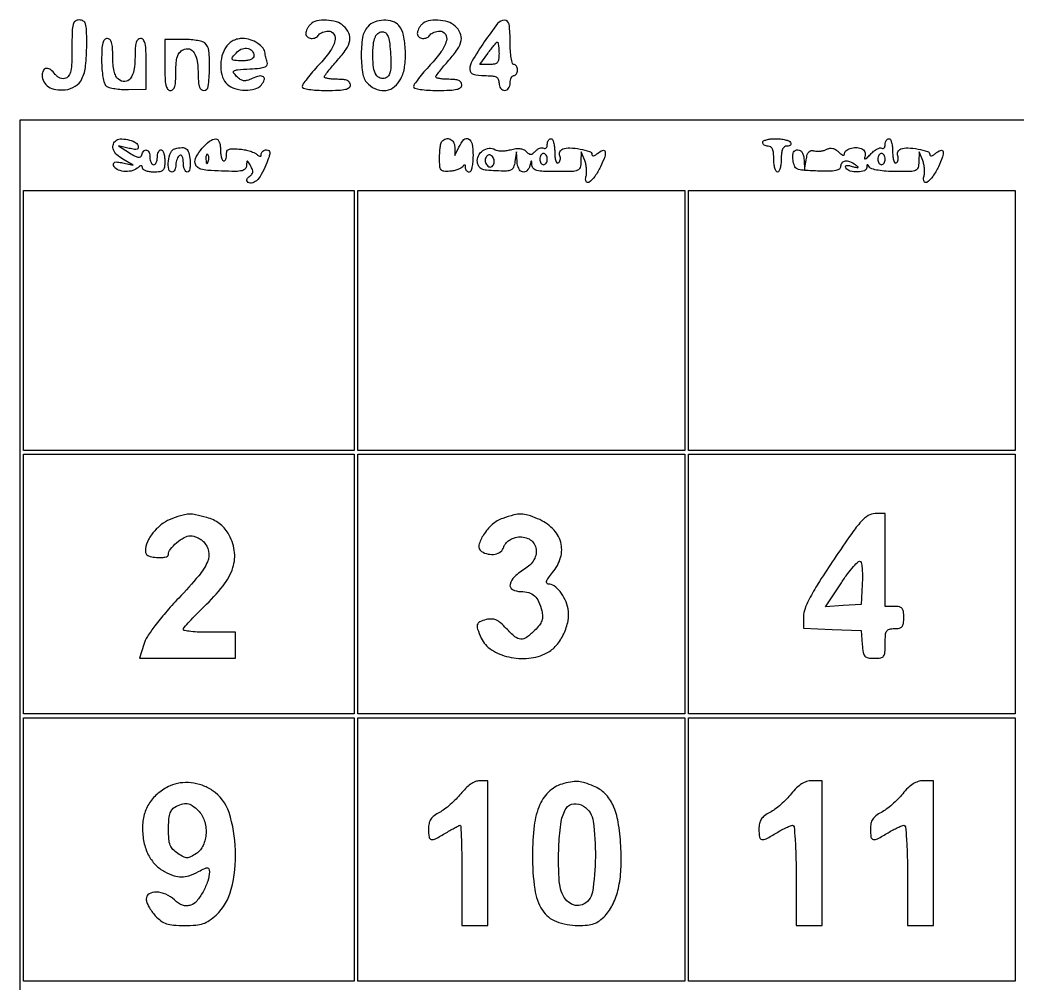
# Model space of a CAD drawing. Extents: x 16 to 642, y 26 to 500.
# Drawn here: x 16 to 284.5, y 239.5 to 499 of the extents above; entities that cross this region are included whole.
import ezdxf

# ---------------------------------------------------------------- set-up
doc = ezdxf.new("R2010")
doc.units = 0

msp = doc.modelspace()

# ---------------------------------------------------------------- linework, layer by layer
for points in [[(30, 491.468615, -0.008437), (29.933357, 487.51947, -0.041292), (29.674459, 485.303103, -0.08323), (29.177946, 484.003352, -0.169962), (28.355392, 483.306135, -0.094622), (27.608222, 483.171929, -0.083977), (26.829983, 483.312355, -0.078861), (26.100229, 483.714322, -0.069751), (25.49515, 484.33752, 0.0691), (24.295696, 485.576095, 0.18324), (23.137717, 485.935571, 0.262515), (22.314906, 485.402467, 0.121201), (22, 484.122445, 0.12213), (22.446735, 482.320792, 0.129646), (23.677649, 480.983407, 0.105451), (25.638631, 480.247859, 0.061347), (28.161872, 480.181769, 0.117182), (30.893749, 481.116446, 0.140479), (32.697248, 483.136943, 0.086826), (33.689249, 486.634575, 0.025246), (33.985258, 492.25, 0.006946), (33.938739, 496.22344, 0.065204), (33.674087, 497.908093, 0.185908), (33.068366, 498.698845, 0.138248), (32, 499, 0.150703), (30.925155, 498.668506, 0.180142), (30.316389, 497.808577, 0.059089), (30.052711, 495.957891, 0.005871)], [(94.2, 497.8, 0.047088), (93.740724, 497.24499, 0.037433), (93.3525, 496.570625, 0.038655), (93.086276, 495.884742, 0.073375), (93, 495.3, 0.223903), (93.402558, 494.446112, 0.152212), (94.413811, 494.033254, 0.126875), (95.627894, 494.237783, 0.150604), (96.5, 495, -0.111412), (96.876024, 495.383556, -0.050262), (97.50665, 495.70625, -0.046318), (98.270704, 495.925923, -0.046881), (99.059017, 496, -0.254586), (100.561703, 495.181846, -0.215147), (100.835102, 493.370438, -0.087946), (99.429987, 490.457702, -0.031789), (96.5, 486.896546, 0.010051), (94.77615, 484.977711, 0.014108), (93.321875, 483.192539, 0.010328), (92.197462, 481.665616, 0.154738), (92, 481.042841, 0.337515), (92.328553, 480.611564, 0.027426), (93.808243, 480.290109, 0.026472), (95.875396, 480.069854, 0.013305), (98.5, 480, 0.00942), (101.824386, 480.06264, 0.047315), (103.666667, 480.307692, 0.108427), (104.642085, 480.770252, 0.232029), (105, 481.5, 0.164293), (104.773926, 482.169448, 0.129352), (104.166667, 482.642857, 0.075863), (103.104033, 482.918107, 0.025511), (101.5, 483, -0.0169), (100.15832, 483.045361, -0.027549), (99.028125, 483.18471, -0.026457), (98.184528, 483.382821, -0.333398), (98, 483.628799, -0.159838), (98.128789, 484.021379, -0.006686), (99.028125, 485.2109, -0.010975), (100.158965, 486.601666, -0.007521), (101.5, 488.13168, 0.033347), (103.854068, 491.115012, 0.105875), (104.816029, 493.452516, 0.154275), (104.560958, 495.455051, 0.100942), (103.171259, 497.345012, 0.10835), (101.210959, 498.466639, 0.063378), (98.536182, 498.945799, 0.065004), (95.930616, 498.739131, 0.145111)], [(109.654988, 497.171259, 0.145918), (108.269164, 494.271144, 0.041819), (107.905054, 489.250194, 0.041343), (108.372439, 484.284027, 0.166194), (109.828741, 481.654988, 0.09665), (112.186781, 480.232315, 0.130988), (114.653385, 480.010542, 0.132261), (116.885938, 481.04478, 0.099509), (118.585637, 483.165603, 0.08713), (119.594417, 486.387555, 0.042178), (119.79065, 490.716412, 0.041922), (119.277038, 494.877901, 0.122135), (118.027536, 497.466821, 0.142658), (116.34293, 498.606183, 0.086855), (113.945159, 498.939164, 0.083823), (111.493189, 498.435636, 0.116887)], [(124.2, 497.8, 0.047088), (123.740724, 497.24499, 0.037433), (123.3525, 496.570625, 0.038655), (123.086276, 495.884742, 0.073375), (123, 495.3, 0.223903), (123.402558, 494.446112, 0.152212), (124.413811, 494.033254, 0.126875), (125.627894, 494.237783, 0.150604), (126.5, 495, -0.111412), (126.876024, 495.383556, -0.050262), (127.50665, 495.70625, -0.046318), (128.270704, 495.925923, -0.046881), (129.059017, 496, -0.254586), (130.561703, 495.181846, -0.215147), (130.835102, 493.370438, -0.087946), (129.429987, 490.457702, -0.031789), (126.5, 486.896546, 0.010051), (124.77615, 484.977711, 0.014108), (123.321875, 483.192539, 0.010328), (122.197462, 481.665616, 0.154738), (122, 481.042841, 0.337515), (122.328553, 480.611564, 0.027426), (123.808243, 480.290109, 0.026472), (125.875396, 480.069854, 0.013305), (128.5, 480, 0.00942), (131.824386, 480.06264, 0.047315), (133.666667, 480.307692, 0.108427), (134.642085, 480.770252, 0.232029), (135, 481.5, 0.164293), (134.773926, 482.169448, 0.129352), (134.166667, 482.642857, 0.075863), (133.104033, 482.918107, 0.025511), (131.5, 483, -0.0169), (130.15832, 483.045361, -0.027549), (129.028125, 483.18471, -0.026457), (128.184528, 483.382821, -0.333398), (128, 483.628799, -0.159838), (128.128789, 484.021379, -0.006686), (129.028125, 485.2109, -0.010975), (130.158965, 486.601666, -0.007521), (131.5, 488.13168, 0.033347), (133.854068, 491.115012, 0.105875), (134.816029, 493.452516, 0.154275), (134.560958, 495.455051, 0.100942), (133.171259, 497.345012, 0.10835), (131.210959, 498.466639, 0.063378), (128.536182, 498.945799, 0.065004), (125.930616, 498.739131, 0.145111)], [(141.037261, 493.054869, 0.012795), (137.782451, 487.98766, 0.136147), (137.123821, 485.651039, 0.337476), (138.066392, 484.402965, 0.06836), (141, 484, -0.017388), (143.150836, 483.925179, -0.098846), (144.25, 483.625, -0.184152), (144.804216, 483.021586, -0.094959), (145, 482, 0.072314), (145.111864, 481.230589, 0.08892), (145.4375, 480.583333, 0.10214), (145.924246, 480.153209, 0.130775), (146.5, 480, 0.130775), (147.075754, 480.153209, 0.10214), (147.5625, 480.583333, 0.08892), (147.888136, 481.230589, 0.072314), (148, 482, -0.048028), (148.073693, 482.765418, -0.068025), (148.29375, 483.4125, -0.088204), (148.618118, 483.848523, -0.191087), (149, 484, 0.148195), (149.381354, 484.115568, 0.098894), (149.70625, 484.440625, 0.082425), (149.925306, 484.926543, 0.064853), (150, 485.5, 0.064853), (149.925306, 486.073457, 0.082425), (149.70625, 486.559375, 0.098894), (149.381354, 486.884432, 0.148195), (149, 487, -0.339565), (148.604992, 487.303225, -0.024068), (148.291667, 488.75, -0.025878), (148.071434, 490.683687, -0.015416), (148, 493, 0.028402), (147.726225, 497.815828, 0.379071), (146.510487, 498.90941, 0.23372), (144.629053, 497.997517, 0.015934)], [(115.800265, 489.728185, -0.011643), (115.886933, 486.726647, -0.053564), (115.710938, 484.997724, -0.104651), (115.250686, 483.95877, -0.145727), (114.44934, 483.342186, -0.178918), (113.027937, 483.324678, -0.175884), (111.924593, 484.235269, -0.097582), (111.235168, 486.196327, -0.034849), (111.015313, 489.168213, -0.025076), (111.162522, 492.368467, -0.078083), (111.698995, 494.452435, -0.14722), (112.615448, 495.540163, -0.193928), (113.875827, 495.789374, -0.176463), (114.66648, 495.318415, -0.094483), (115.214268, 494.305707, -0.050706), (115.576603, 492.572698, -0.013159)], [(38, 488.122445, 0.017525), (38.085603, 485.680888, 0.027199), (38.347253, 483.589763, 0.029496), (38.738352, 481.976474, 0.146464), (39.25, 481.208448, 0.110376), (40.027371, 480.811216, 0.023311), (41.528125, 480.497724, 0.02335), (43.339857, 480.292815, 0.020295), (45.25, 480.244388), (50, 480.316769), (50, 487.158385, 0.00874), (49.938438, 490.680043, 0.045249), (49.695188, 492.609731, 0.104973), (49.233998, 493.62872, 0.238527), (48.5, 494, 0.197486), (47.795285, 493.710362, 0.123761), (47.326883, 492.937074, 0.060027), (47.069973, 491.512648, 0.014634), (47, 489.122445, -0.041854), (46.696058, 485.497818, -0.11716), (45.708576, 483.165944, -0.23251), (44.232427, 482.397329, -0.180907), (42.5, 483, -0.113165), (41.860332, 483.83674, -0.0468), (41.39069, 485.191053, -0.037886), (41.095735, 486.967546, -0.022202), (41, 489.122445, 0.014634), (40.930027, 491.512648, 0.060027), (40.673117, 492.937074, 0.123761), (40.204715, 493.710362, 0.197486), (39.5, 494, 0.219488), (38.778724, 493.667351, 0.114667), (38.313802, 492.770407, 0.051565), (38.064946, 491.087812, 0.01095)], [(55, 486.841615, 0.00874), (55.061562, 483.319957, 0.045249), (55.304812, 481.390269, 0.104973), (55.766002, 480.37128, 0.238527), (56.5, 480, 0.199491), (57.20636, 480.293506, 0.123057), (57.674469, 481.077469, 0.059195), (57.930552, 482.524528, 0.014227), (58, 484.964816, -0.017354), (58.088688, 487.519258, -0.061428), (58.401361, 489.126728, -0.096679), (58.998257, 490.199936, -0.095051), (59.958013, 490.977529, -0.19079), (61.618537, 491.16824, -0.197233), (62.93029, 490.166552, -0.099354), (63.752984, 487.773354, -0.033275), (64, 484.065741, 0.019722), (64.075987, 482.140084, 0.068749), (64.342234, 480.927624, 0.12871), (64.813403, 480.252702, 0.178183), (65.5, 480, 0.376396), (66.70706, 481.058647, 0.027827), (67.06448, 485.803798, 0.029667), (66.870213, 490.685341, 0.197364), (65.75, 492.791552, 0.110376), (64.972629, 493.188784, 0.023311), (63.471875, 493.502276, 0.02335), (61.660143, 493.707185, 0.020295), (59.75, 493.755612), (55, 493.683231)], [(71.556704, 491.777494, 0.088531), (70.400791, 489.286149, 0.07129), (70.060098, 486.348815, 0.07524), (70.552341, 483.597901, 0.12768), (71.828741, 481.654988, 0.110831), (73.900621, 480.482964, 0.070067), (76.655953, 480.05487, 0.072724), (79.2977, 480.402827, 0.151626), (81.020056, 481.524166, 0.080777), (81.800355, 482.851292, 0.350159), (81.546008, 483.663974, 0.212659), (80.432126, 483.860657, 0.045838), (78.538568, 483.199527, -0.035305), (77.187507, 482.695689, -0.106814), (76.213667, 482.623941, -0.11592), (75.3438, 482.96142, -0.045539), (74.347293, 483.787086, -0.050624), (73.524553, 484.79066, -0.434508), (73.644884, 485.294917, -0.110142), (74.572073, 485.579044, -0.005033), (77.898744, 485.805235, 0.010748), (80.649275, 486.023863, 0.068043), (82.011185, 486.352372, 0.19639), (82.564504, 486.878709, 0.199835), (82.585793, 487.637022, -0.016285), (82.361548, 488.283595, -0.014823), (82.172077, 488.963893, -0.015025), (82.039056, 489.582106, -0.045504), (82, 490.010359, 0.177118), (81.506717, 491.359202, 0.0711), (80.017901, 492.685249, 0.065002), (78.018397, 493.6656, 0.081689), (75.985275, 494, 0.055389), (74.665892, 493.853392, 0.061026), (73.456021, 493.421015, 0.062234), (72.405923, 492.718767, 0.061587)], [(79, 489.393011, -0.175193), (78.789558, 488.810846, -0.111041), (78.211598, 488.366084, -0.074083), (77.269986, 488.088356, -0.034744), (76, 488, -0.012665), (73.761114, 488.056721, -0.246748), (73.184452, 488.398084, -0.326435), (73.230714, 488.985585, -0.018942), (74.528939, 490.386082, -0.114074), (75.901853, 491.243453, -0.138279), (77.412028, 491.328494, -0.166601), (78.55402, 490.630324, -0.17472)], [(145, 490, -0.03013), (144.901953, 488.374393, -0.147941), (144.535992, 487.542045, -0.172745), (143.805215, 487.122953, -0.044676), (142.431906, 487), (139.863812, 487), (142, 490, -0.008918), (142.849894, 491.149606, -0.013385), (143.635555, 492.11875, -0.008223), (144.317849, 492.889757, -0.210509), (144.568094, 493, -0.352422), (144.738284, 492.863031, -0.018124), (144.873128, 492.11875, -0.022227), (144.968885, 491.150131, -0.013524)], [(16, 249), (16, 26), (60.75, 25.993653, 0.000024), (90.165552, 25.990868, 0.000002), (171.156885, 25.9873, 0.000002), (267.752069, 25.98384, 0.000002), (373.762799, 25.980939), (642.025599, 25.974572), (642.262799, 248.987295), (642.5, 472.000018), (329.25, 472.000009), (16, 472)], [(47.803258, 465.108869, -0.122258), (47.849431, 464.489555, -0.286757), (47.553379, 464.157017, -0.112284), (46.817786, 464.111928, -0.017495), (45.380377, 464.399417), (42.5, 465.081096), (45.5, 463.197105, 0.015293), (47.038951, 462.29506, 0.084788), (47.942698, 461.985087, 0.213126), (48.490138, 462.129972, 0.165467), (48.823324, 462.656557, -0.110766), (49.344022, 463.716002, -0.30559), (50.099977, 463.950011, -0.236815), (50.768705, 463.316937, -0.087149), (51, 462, 0.048028), (51.073693, 461.234582, 0.068025), (51.29375, 460.5875, 0.088204), (51.618118, 460.151477, 0.191087), (52, 460, 0.191087), (52.381882, 460.151477, 0.088204), (52.70625, 460.5875, 0.068025), (52.926307, 461.234582, 0.048028), (53, 462, -0.048028), (53.073693, 462.765418, -0.068025), (53.29375, 463.4125, -0.088204), (53.618118, 463.848523, -0.191087), (54, 464, -0.254951), (54.384262, 463.790443, -0.06271), (54.70625, 463.11875, -0.048861), (54.927234, 462.149251, -0.031626), (55, 461, -0.030723), (54.896154, 459.311537, -0.167168), (54.5, 458.5, -0.167168), (53.688463, 458.103846, -0.030723), (52, 458, -0.0356), (50.851003, 458.081912, -0.053973), (49.88125, 458.329718, -0.070564), (49.216151, 458.692129, -0.237042), (49, 459.122445, 0.106862), (48.907425, 459.55065, 0.3088), (48.66107, 459.700321, 0.136646), (48.235445, 459.557057, 0.024112), (47.555042, 459.045681, -0.123809), (45.978363, 458.291123, -0.079595), (43.942301, 458.207306, -0.086295), (42.137687, 458.745583, -0.200237), (41.230456, 459.793616, -0.155664), (41.225308, 460.34033, -0.252868), (41.548688, 460.657695, -0.10179), (42.306002, 460.716717, -0.020263), (43.652128, 460.491708), (46.5, 459.896183), (43.75, 461.480029, -0.052859), (42.097388, 462.680331, -0.11118), (41.186241, 463.968665, -0.155701), (41.078447, 465.230972, -0.141346), (41.712576, 466.379243, -0.189851), (42.955875, 466.91986, -0.060212), (45.007494, 466.744326, -0.06043), (46.94173, 466.089699, -0.204277)], [(61.813358, 461.172988, -0.030826), (61.858593, 459.94457, -0.051868), (61.726539, 458.922311, -0.071471), (61.452767, 458.226409, -0.269582), (61.063358, 458, -0.22042), (60.656399, 458.188565, -0.077447), (60.312362, 458.751711, -0.058888), (60.077841, 459.57915, -0.039658), (60, 460.559017, 0.035659), (59.931329, 461.520664, 0.083483), (59.712684, 462.205217, 0.1651), (59.384801, 462.521766, 0.253782), (59, 462.5, 0.111412), (58.616444, 462.123976, 0.050262), (58.29375, 461.49335, 0.046318), (58.074077, 460.729296, 0.046881), (58, 459.940983, -0.049547), (57.926216, 459.198222, -0.069539), (57.70625, 458.570164, -0.089706), (57.381787, 458.147465, -0.186414), (57, 458, -0.357055), (56.069923, 458.761225, -0.079522), (55.980867, 460.969744, -0.069359), (56.59382, 463.302942, -0.234965), (57.75, 464.304452, -0.047571), (59.64512, 464.604861, -0.181642), (60.769638, 464.260421, -0.166734), (61.446832, 463.235265, -0.038746)], [(70, 464, 0.028045), (70.064524, 462.850534, 0.044005), (70.261111, 461.88125, 0.054726), (70.546372, 461.20162, 0.272471), (70.888889, 461, 0.19719), (71.217201, 461.134718, 0.097087), (71.475868, 461.514063, 0.072417), (71.626653, 462.080173, 0.04877), (71.638889, 462.75, -0.106647), (71.752797, 463.599509, -0.20395), (72.212776, 464.095084, -0.105932), (73.155373, 464.295179, -0.019769), (74.931836, 464.221534, -0.025465), (76.342377, 464.03442, -0.024623), (77.742781, 463.703511, -0.025412), (78.943676, 463.289372, -0.077611), (79.681836, 462.849089, 0.024494), (80.317332, 462.372224, 0.155322), (80.700068, 462.259431, 0.313252), (80.922901, 462.42147, 0.083927), (81, 462.877555, -0.125654), (81.109303, 463.305625, -0.100778), (81.416994, 463.670282, -0.090106), (81.877253, 463.915376, -0.077553), (82.419555, 464, -0.173251), (83.041966, 463.777659, -0.237207), (83.279976, 463.242962, -0.072903), (83.068256, 462.157064, -0.009047), (82.226425, 459.894504, -0.035215), (80.996762, 457.314048, -0.081675), (79.655519, 455.648943, -0.14887), (78.367231, 455.051618, -0.235194), (77.235832, 455.430834, -0.176082), (77.084702, 455.754533, -0.125993), (77.149911, 456.152406, -0.092686), (77.433634, 456.568947, -0.058672), (77.895294, 456.935288, 0.078645), (78.473704, 457.432994, 0.153764), (78.707117, 457.98793, 0.118221), (78.607728, 458.681471, 0.037177), (78.146742, 459.630915, 0.005845), (77.471245, 460.762901, 0.228394), (77.231706, 460.917117, 0.43163), (77.071766, 460.784567, 0.011566), (77.030409, 459.76883, -0.182121), (76.681208, 458.889074, -0.154861), (75.812013, 458.385196, -0.05575), (74.038261, 458.195217, -0.007402), (70.261703, 458.26883, -0.00893), (66.569047, 458.461591, -0.054629), (64.693503, 458.801264, -0.124331), (63.680664, 459.402494, -0.150744), (63.164559, 460.373685, -0.176129), (63.440289, 462.088215, -0.049228), (65.013554, 464.35602, -0.049409), (67.021643, 466.292206, -0.156283), (68.75, 466.939558, -0.213214), (69.248867, 466.74502, -0.094472), (69.65087, 466.145207, -0.065041), (69.914432, 465.200861, -0.035583)], [(133.06768, 464.75), (133.135361, 462.5), (134.220495, 464.75, -0.070606), (135.571168, 466.765735, -0.358366), (136.812426, 466.954918, -0.220615), (137.743882, 465.59211, -0.041344), (138, 462.5, -0.020945), (137.927717, 460.775243, -0.033738), (137.70625, 459.321875, -0.036969), (137.388512, 458.267028, -0.31052), (137, 458, -0.123684), (136.617406, 458.096112, -0.099425), (136.289252, 458.367188, -0.089546), (136.065963, 458.772489, -0.07833), (135.984687, 459.25, 0.040371), (135.938694, 459.743404, 0.28948), (135.78505, 459.912621, 0.275532), (135.558798, 459.850568, 0.03788), (135.234687, 459.4576, -0.116992), (134.76553, 459.042845, -0.037377), (133.908002, 458.663713, -0.034962), (132.856572, 458.370833, -0.03263), (131.75, 458.218802, -0.038499), (130.152496, 458.227849, -0.212953), (129.417027, 458.631798, -0.147233), (129.073512, 459.554111, -0.016043), (129, 461.844535, -0.016118), (129.048766, 463.356907, -0.020746), (129.195833, 464.739749, -0.019058), (129.406541, 465.862261, -0.141364), (129.666667, 466.333333, -0.128819), (130.760827, 466.973202, -0.17904), (131.88205, 466.881752, -0.166909), (132.729058, 466.066207, -0.111326)], [(160, 463.440983, 0.024354), (160.06587, 462.089461, 0.05363), (160.275659, 461.078212, 0.102202), (160.587083, 460.528458, 0.366522), (160.956326, 460.473008, 0.116874), (161.282733, 460.799982, 0.081792), (161.480804, 461.283743, 0.075077), (161.523419, 461.846937, 0.073145), (161.398855, 462.402983, -0.096586), (161.302462, 462.951906, -0.097639), (161.420056, 463.494558, -0.098851), (161.732882, 463.946822, -0.101709), (162.192529, 464.238782, -0.102922), (164.076776, 464.539078, -0.034916), (166.84699, 464.213804, -0.029779), (169.409411, 463.5698, -0.327241), (170, 462.764056, 0.231685), (170.133904, 462.490589, 0.209624), (170.441096, 462.413178, 0.095601), (170.929535, 462.595374, 0.036283), (171.524166, 463.020056, -0.075812), (172.913708, 463.855614, -0.466419), (173.559095, 463.517323, -0.145403), (173.455441, 462.112041, -0.020825), (172.308705, 459.430116, -0.039572), (170.806286, 456.835051, -0.09064), (169.21543, 455.241933, -0.478483), (168.469783, 455.462213, -0.176371), (168.41645, 456.736757, 0.062466), (168.587892, 457.665394, 0.033406), (168.577381, 458.83397, 0.032668), (168.405593, 460.043418, 0.043555), (168.084775, 461.10507), (167.126773, 463.5), (167.063386, 460.8125, -0.064851), (166.818704, 459.226844, -0.228752), (166.147844, 458.480803, -0.091167), (164.702156, 458.177484, -0.006245), (160.5, 458.125, -0.008855), (157.001214, 458.186971, -0.053631), (155.208195, 458.444365, -0.130506), (154.278927, 458.963286, -0.185415), (153.883999, 459.8125, 0.003359), (153.804677, 460.863202, 0.422001), (153.712336, 460.939425, 0.308151), (153.603687, 460.846713, 0.002732), (153.310674, 459.75, -0.129068), (152.52184, 458.347424, -0.277583), (151.367324, 458.040025, -0.215231), (150.307904, 458.942013, -0.09707), (149.850168, 460.75), (149.700336, 463.5), (149.29074, 460.822481, -0.051715), (148.892919, 459.297224, -0.191428), (148.237211, 458.574409, -0.11132), (147.028548, 458.286262, -0.012534), (144.190572, 458.322481, -0.015059), (141.610889, 458.498024, -0.085915), (140.291671, 458.862374, -0.158014), (139.570771, 459.539794, -0.090655), (139.189316, 460.682339, -0.150853), (139.459849, 462.379916, -0.125161), (140.652492, 463.777302, -0.129212), (142.334974, 464.407244, -0.165186), (143.937805, 464.038439, 0.10168), (144.646837, 463.77889, 0.037055), (145.718686, 463.699244, 0.034877), (146.938237, 463.784302, 0.035), (148.132662, 464.038047, -0.034084), (149.488368, 464.328648, -0.06336), (150.610858, 464.347133, -0.078536), (151.530456, 464.09576, -0.090701), (152.277189, 463.579953, 0.045206), (152.992822, 462.983218, 0.161547), (153.55725, 462.818241, 0.155881), (154.120942, 463.020963, 0.041257), (154.838398, 463.672088, -0.054681), (155.398377, 464.153585, -0.064822), (156.019595, 464.470291, -0.07614), (156.605006, 464.582889, -0.14899), (157.059947, 464.462951, 0.151548), (157.416457, 464.370867, 0.191583), (157.72386, 464.510591, 0.130827), (157.931605, 464.886013, 0.061388), (158, 465.440983, -0.062283), (158.074545, 466.037096, -0.080552), (158.29375, 466.542039, -0.097988), (158.618621, 466.879982, -0.153634), (159, 467, -0.280045), (159.385863, 466.76549, -0.051215), (159.70625, 465.954539, -0.04194), (159.92748, 464.804739, -0.02657)], [(223.5, 466, -0.139169), (223.607943, 465.620352, -0.191142), (223.478525, 465.29375, -0.138808), (223.110654, 465.073267, -0.066118), (222.559017, 465, 0.152224), (221.851766, 464.77957, 0.137733), (221.361358, 464.188749, 0.079938), (221.081849, 463.135988, 0.025), (221, 461.5, -0.027026), (220.927458, 460.158889, -0.042582), (220.70625, 459.028125, -0.052312), (220.385692, 458.232098, -0.277684), (220, 458, -0.277684), (219.614308, 458.232098, -0.052312), (219.29375, 459.028125, -0.042582), (219.072542, 460.158889, -0.027026), (219, 461.5, 0.025511), (218.918107, 463.104033, 0.075863), (218.642857, 464.166667, 0.129352), (218.169448, 464.773926, 0.164293), (217.5, 465, -0.064853), (216.926543, 465.074694, -0.082425), (216.440625, 465.29375, -0.098894), (216.115568, 465.618646, -0.148195), (216, 466, -0.275259), (216.229636, 466.385522, -0.053437), (217.010789, 466.70625, -0.043243), (218.122516, 466.927436, -0.027497), (219.440983, 467, -0.026918), (220.803639, 466.926586, -0.033489), (222.052725, 466.70625, -0.035556), (223.04134, 466.386693, -0.159713)], [(251, 463.440983, 0.024354), (251.06587, 462.089461, 0.05363), (251.275659, 461.078212, 0.102202), (251.587083, 460.528458, 0.366522), (251.956326, 460.473008, 0.116874), (252.282733, 460.799982, 0.081792), (252.480804, 461.283743, 0.075077), (252.523419, 461.846937, 0.073145), (252.398855, 462.402983, -0.096586), (252.302462, 462.951906, -0.097639), (252.420056, 463.494558, -0.098851), (252.732882, 463.946822, -0.101709), (253.192529, 464.238782, -0.102922), (255.076776, 464.539078, -0.034916), (257.84699, 464.213804, -0.029779), (260.409411, 463.5698, -0.327241), (261, 462.764056, 0.231685), (261.133904, 462.490589, 0.209624), (261.441096, 462.413178, 0.095601), (261.929535, 462.595374, 0.036283), (262.524166, 463.020056, -0.075812), (263.913708, 463.855614, -0.466419), (264.559095, 463.517323, -0.145403), (264.455441, 462.112041, -0.020825), (263.308705, 459.430116, -0.039572), (261.806286, 456.835051, -0.09064), (260.21543, 455.241933, -0.478483), (259.469783, 455.462213, -0.176371), (259.41645, 456.736757, 0.062466), (259.587892, 457.665394, 0.033406), (259.577381, 458.83397, 0.032668), (259.405593, 460.043418, 0.043555), (259.084775, 461.10507), (258.126773, 463.5), (258.063386, 460.802159, -0.061692), (257.828031, 459.209566, -0.229019), (257.177034, 458.467654, -0.094903), (255.780506, 458.168442, -0.006652), (251.758331, 458.13417, -0.015848), (249.217566, 458.226889, -0.025424), (247.064294, 458.484359, -0.025718), (245.416283, 458.855081, -0.184948), (244.773644, 459.332012, 0.01883), (244.400335, 459.872749, 0.265122), (244.192121, 459.963392, 0.350057), (244.052264, 459.824709, 0.025984), (244.015313, 459.25, -0.313129), (243.387783, 458.369442, -0.079951), (241.56986, 458.028949, -0.071647), (239.567183, 458.265269, -0.191468), (238.433788, 459.107134, -0.138573), (238.311362, 459.535816, -0.343106), (238.498908, 459.778342, -0.112308), (239.073504, 459.794335, -0.02003), (240.124771, 459.541627, 0.005777), (241.359857, 459.207229, 0.166543), (241.68296, 459.232223, 0.566986), (241.704386, 459.393648, 0.015091), (241, 459.919181, 0.056067), (239.493186, 460.740004, 0.121276), (238.195921, 460.929977, 0.197182), (237.343277, 460.480282, 0.175801), (237, 459.534133, -0.234003), (236.65319, 458.83367, -0.113973), (235.720894, 458.412444, -0.048532), (233.952793, 458.234315, -0.009486), (230.75, 458.284133, -0.00772), (226.814206, 458.480951, -0.089951), (225.325982, 458.852763, -0.1974), (224.57758, 459.645299, -0.063188), (224.183578, 461.25, -0.032073), (224.118815, 462.532981, -0.103603), (224.304247, 463.361603, -0.165427), (224.742503, 463.827803, -0.122711), (225.433578, 464, -0.138418), (226.105594, 463.810327, -0.116187), (226.632814, 463.287189, -0.084356), (226.986766, 462.425206, -0.041746), (227.149832, 461.25), (227.299664, 458.5), (227.725597, 461.346818, -0.031779), (228.019547, 462.712201, -0.118604), (228.446657, 463.472748, -0.177874), (229.064257, 463.787193, -0.093937), (229.933732, 463.727581, 0.056612), (230.730587, 463.613111, 0.037844), (231.651947, 463.655597, 0.037972), (232.551144, 463.835665, 0.059233), (233.280308, 464.136992, -0.08366), (234.063844, 464.417047, -0.099378), (234.847999, 464.399978, -0.088429), (235.633826, 464.071185, -0.053232), (236.422341, 463.434802, 0.028966), (237.029143, 462.894509, 0.074851), (237.536563, 462.603884, 0.190476), (237.854104, 462.605702, 0.306224), (238, 462.821583, -0.22197), (238.411354, 463.702528, -0.094168), (239.576638, 464.353271, -0.079537), (241.108951, 464.604929, -0.092878), (242.557471, 464.339573, -0.08948), (243.148369, 463.981429, -0.112302), (243.52148, 463.462921, -0.109655), (243.638835, 462.823978, -0.082215), (243.495703, 462.120958, 0.101095), (243.417725, 461.648003, 0.527546), (243.602664, 461.531588, 0.090002), (244.113295, 461.872441, 0.0129), (244.997846, 462.772174, -0.032862), (245.878978, 463.599651, -0.045959), (246.77231, 464.206172, -0.054848), (247.552689, 464.531533, -0.212881), (248.059613, 464.463157, 0.151474), (248.416252, 464.370985, 0.191585), (248.723761, 464.510652, 0.130873), (248.931578, 464.886032, 0.061414), (249, 465.440983, -0.062283), (249.074545, 466.037096, -0.080552), (249.29375, 466.542039, -0.097988), (249.618621, 466.879982, -0.153634), (250, 467, -0.280045), (250.385863, 466.76549, -0.051215), (250.70625, 465.954539, -0.04194), (250.92748, 464.804739, -0.02657)], [(66.078947, 461.416667, 0.018894), (66.137993, 460.670344, 0.168741), (66.279315, 460.37858, 0.470617), (66.461564, 460.395823, 0.054073), (66.683114, 460.8125, 0.051402), (66.839148, 461.359369, 0.05415), (66.876576, 461.916927, 0.060344), (66.797407, 462.402231, 0.126455), (66.604167, 462.729167, 0.296942), (66.385309, 462.77538, 0.208169), (66.200665, 462.592839, 0.077125), (66.089945, 462.112848, 0.028489)], [(141.5, 462, 0.093176), (141.298118, 461.476023, 0.077007), (141.281199, 460.876926, 0.076381), (141.446886, 460.29624, 0.088981), (141.774265, 459.825735, 0.06978), (142.257119, 459.461657, 0.15302), (142.705698, 459.369302, 0.156529), (143.119849, 459.549884, 0.074012), (143.5, 460, 0.093176), (143.701882, 460.523977, 0.077007), (143.718801, 461.123074, 0.076381), (143.553114, 461.70376, 0.088981), (143.225735, 462.174265, 0.06978), (142.742881, 462.538343, 0.15302), (142.294302, 462.630698, 0.156529), (141.880151, 462.450116, 0.074012)], [(156, 461.5, 0.064853), (156.074694, 460.926543, 0.082425), (156.29375, 460.440625, 0.098894), (156.618646, 460.115568, 0.148195), (157, 460, 0.148195), (157.381354, 460.115568, 0.098894), (157.70625, 460.440625, 0.082425), (157.925306, 460.926543, 0.064853), (158, 461.5, 0.064853), (157.925306, 462.073457, 0.082425), (157.70625, 462.559375, 0.098894), (157.381354, 462.884432, 0.148195), (157, 463, 0.148195), (156.618646, 462.884432, 0.098894), (156.29375, 462.559375, 0.082425), (156.074694, 462.073457, 0.064853)], [(247, 461.5, 0.064853), (247.074694, 460.926543, 0.082425), (247.29375, 460.440625, 0.098894), (247.618646, 460.115568, 0.148195), (248, 460, 0.148195), (248.381354, 460.115568, 0.098894), (248.70625, 460.440625, 0.082425), (248.925306, 460.926543, 0.064853), (249, 461.5, 0.064853), (248.925306, 462.073457, 0.082425), (248.70625, 462.559375, 0.098894), (248.381354, 462.884432, 0.148195), (248, 463, 0.148195), (247.618646, 462.884432, 0.098894), (247.29375, 462.559375, 0.082425), (247.074694, 462.073457, 0.064853)], [(57.093664, 364.693558, 0.068529), (54.551269, 363.389707, 0.058366), (52.297954, 361.384055, 0.059997), (50.627832, 358.97932, 0.083921), (49.806944, 356.5, 0.082179), (49.818812, 355.486079, 0.184277), (50.208621, 354.836016, 0.117789), (51.084168, 354.432698, 0.025269), (52.75, 354.186642, 0.029775), (54.01383, 354.14038, 0.051008), (55.059583, 354.271648, 0.070483), (55.76996, 354.545163, 0.272062), (56, 354.936642, -0.169683), (56.505993, 356.384708, -0.047942), (58.190919, 358.128823, -0.048335), (60.22809, 359.553404, -0.129125), (61.928571, 360, -0.066533), (62.781552, 359.885993, -0.039086), (63.752232, 359.538393, -0.038394), (64.685366, 359.030127, -0.052522), (65.428571, 358.428571, -0.146906), (66.811844, 355.857981, -0.155136), (66.50937, 353.011653, -0.072413), (64.147928, 349.230518, -0.013929), (58.742197, 343.198475, 0.010483), (55.166013, 339.262866, 0.017457), (52.343872, 335.785165, 0.020025), (50.311109, 332.856538, 0.067333), (49.335797, 330.742468), (48.187201, 327), (61.093601, 327), (74, 327), (74, 330.5), (74, 334), (67, 334, -0.010792), (64.316175, 334.057936, -0.017832), (62.05625, 334.23645, -0.012073), (60.271246, 334.48551, -0.367301), (60, 334.804937, -0.181515), (60.187153, 335.303481, -0.005843), (61.644098, 336.931745, -0.010574), (63.452179, 338.823605, -0.007068), (65.596929, 340.914797, 0.036685), (70.698011, 346.514442, 0.087758), (73.335932, 351.454846, 0.116674), (73.721241, 356.082528, 0.099911), (72.04828, 360.688633, 0.046203), (70.956143, 362.155816, 0.050636), (69.643274, 363.348283, 0.049685), (68.094656, 364.270063, 0.041711), (66.302018, 364.933056, 0.01218), (63.298692, 365.68877, 0.062118), (61.587968, 365.857085, 0.064265), (59.914303, 365.596674, 0.01358)], [(146, 364.693558, 0.099564), (143.201438, 363.064627, 0.068302), (140.802876, 360.267319, 0.083999), (139.604215, 357.469796, 0.320885), (140.274935, 355.808919, 0.091844), (142.05928, 355.090423, 0.097354), (143.944703, 355.079993, 0.114079), (145.470647, 355.753655, 0.169625), (146.277841, 356.954462, -0.09891), (146.66549, 357.750935, -0.056368), (147.407996, 358.527855, -0.053148), (148.367995, 359.169559, -0.059352), (149.407458, 359.566129, -0.160929), (152.736101, 359.321977, -0.215074), (154.785623, 357.142866, -0.195426), (154.611477, 353.975117, -0.141731), (152.25, 351.296151, 0.040729), (149.170846, 348.964438, 0.157952), (147.980351, 346.922954, 0.339086), (148.626215, 345.54825, 0.120007), (150.877555, 345, -0.066788), (153.012046, 344.713607, -0.120268), (154.547808, 343.86233, -0.103761), (155.661541, 342.297278, -0.041474), (156.515384, 339.794729, -0.054594), (156.715784, 338.339238, -0.093008), (156.523511, 337.130412, -0.079511), (155.874808, 335.948329, -0.031211), (154.641232, 334.550323, -0.036597), (152.433606, 332.644203, -0.177379), (150.872112, 332.181686, -0.161428), (149.293254, 332.818229, -0.029035), (146.96682, 335.035519, 0.024752), (145.415369, 336.539738, 0.076048), (144.185932, 337.325418, 0.100436), (142.982193, 337.590355, 0.065681), (141.56561, 337.427111, 0.04389), (139.815648, 336.820602, 0.223494), (139.161761, 336.059362, 0.156192), (139.208949, 334.879127, 0.019424), (140.194685, 332.472058, 0.145459), (142.953221, 329.304056, 0.085863), (147.621714, 327.362188, 0.079779), (153.030294, 327.017437, 0.095712), (157.914815, 328.455949, 0.098479), (160.412825, 330.449585, 0.063602), (162.428545, 333.567809, 0.063558), (163.597115, 337.095461, 0.097894), (163.589972, 340.300141, 0.057798), (162.786208, 342.784823, 0.061085), (161.445702, 344.969531, 0.069783), (159.840054, 346.492841, 0.156189), (158.256119, 347, -0.260297), (157.835585, 347.234839, -0.231858), (157.786875, 347.737795, -0.070059), (158.287161, 348.655728, -0.015153), (159.411106, 350.076725, 0.10423), (161.58296, 354.130984, 0.13923), (161.613721, 358.285336, 0.134068), (159.438749, 361.948353, 0.093433), (155.401426, 364.605633, 0.02265), (152.770814, 365.567333, 0.074096), (150.946219, 365.856682, 0.067746), (149.030146, 365.6141, 0.016859)], [(235.241366, 353.742833, 0.006254), (231.279115, 347.707614, 0.019502), (228.824356, 343.512623, 0.027994), (227.400643, 340.444529, 0.095586), (226.991366, 338.292064), (227, 335.084129), (234.75, 334.792064), (242.5, 334.5), (242.810365, 330.75, 0.020394), (243.080779, 328.569015, 0.138361), (243.538127, 327.595312, 0.177457), (244.37919, 327.129869, 0.038567), (246.060365, 327, 0.035802), (247.788561, 327.123905, 0.201117), (248.566273, 327.590178, 0.143658), (248.92349, 328.573636, 0.015762), (249, 331, -0.016149), (249.074999, 333.321544, -0.124134), (249.40625, 334.35, -0.201266), (250.111634, 334.848244, -0.05449), (251.5, 335, 0.047675), (252.824437, 335.126572, 0.173074), (253.541667, 335.55, 0.144586), (253.902765, 336.386401, 0.030103), (254, 338, 0.030103), (253.902765, 339.613599, 0.144586), (253.541667, 340.45, 0.173074), (252.824437, 340.873428, 0.047675), (251.5, 341), (249, 341), (249, 353.5), (249, 366), (246.25, 365.992833, 0.141917), (244.424994, 365.45903, 0.068158), (242.546946, 363.868762, 0.03029), (239.990879, 360.652461, 0.004375)], [(242.807212, 346.892788), (242.5, 341.5), (237.70599, 341.193411), (232.91198, 340.886823), (237.20599, 347.378675, -0.01342), (238.910606, 349.811289, -0.023008), (240.475753, 351.730756, -0.019986), (241.786176, 353.082063, -0.404342), (242.307212, 353.078052, -0.162772), (242.607521, 352.489619, -0.017132), (242.787061, 350.934235, -0.019776), (242.865973, 349.016063, -0.01462)], [(56.415186, 292.617571, 0.065123), (53.262089, 290.678821, 0.077355), (50.920674, 288.088902, 0.077953), (49.489591, 284.927313, 0.067467), (49, 281.315481, 0.050483), (49.393226, 277.430797, 0.06672), (50.56143, 274.075106, 0.073651), (52.451188, 271.401476, 0.082996), (54.967267, 269.516927, 0.03531), (57.495721, 268.42801, 0.084458), (59.503299, 268.088452, 0.08426), (61.513114, 268.431562, 0.035024), (64.04966, 269.52568, -0.008931), (65.806549, 270.39479, -0.113588), (66.521367, 270.551128, -0.325557), (66.88018, 270.283776, -0.075384), (67, 269.493562, -0.082345), (66.58046, 266.963387, -0.044612), (65.296982, 264.072282, -0.044381), (63.620648, 261.599081, -0.145793), (62.006214, 260.501972, -0.072232), (60.889628, 260.318204, -0.082016), (59.817224, 260.47454, -0.071367), (58.738821, 260.996689, -0.040216), (57.600473, 261.90561, 0.085067), (55.302759, 263.425698, 0.096073), (52.725818, 264.010559, 0.141982), (50.781129, 263.513049, 0.265556), (50, 262.146023, 0.092682), (50.167161, 261.251977, 0.032331), (50.720349, 260.059382, 0.030797), (51.513778, 258.795326, 0.031337), (52.452251, 257.646023, 0.043655), (53.979913, 256.261926, 0.081546), (55.451611, 255.48421, 0.063162), (57.33924, 255.106954, 0.017777), (60.346496, 255, 0.019408), (63.358433, 255.116958, 0.060889), (65.339819, 255.51706, 0.072151), (66.978771, 256.339166, 0.035609), (68.794145, 257.807703, 0.144626), (72.917412, 264.810001, 0.06887), (74.048521, 275.301788, 0.070033), (72.305061, 285.460527, 0.171902), (67.781521, 291.407498, 0.058025), (65.034319, 292.782718, 0.060608), (62.084686, 293.464432, 0.062524), (59.142271, 293.409038, 0.069489)], [(134.712305, 290.506158, -0.025669), (133.428302, 289.056243, -0.019104), (131.873319, 287.588688, -0.019421), (130.29623, 286.314817, -0.040861), (128.962305, 285.480507, 0.039674), (127.515651, 284.580453, 0.088576), (126.627748, 283.642967, 0.094987), (126.15523, 282.500411, 0.050728), (126, 280.97432, 0.03573), (126.153088, 278.834786, 0.31685), (126.767101, 278.184279, 0.17641), (127.91452, 278.356124, 0.012409), (130.77417, 280.003738, -0.006006), (132.063148, 280.768543, -0.008579), (133.226327, 281.413598, -0.005239), (134.213515, 281.925913, -0.117594), (134.52417, 282, -0.402517), (134.717799, 281.813983, -0.001216), (134.860225, 278.034375, -0.005505), (134.965802, 273.676527, -0.003303), (135, 268.5), (135, 255), (138.5, 255), (142, 255), (142, 274.5), (142, 294), (139.75, 293.999971, 0.103129), (138.638379, 293.768211, 0.048864), (137.354109, 293.051994, 0.042012), (136.010165, 291.942001, 0.030763)], [(162.5, 293.280761, 0.123473), (158.687574, 291.273307, 0.106704), (156.024532, 287.604137, 0.073931), (154.478727, 281.966782, 0.030018), (154, 274, 0.032788), (154.605695, 264.773385, 0.111031), (156.675453, 259.142832, 0.159152), (160.453816, 256.076646, 0.091772), (166.270255, 255, 0.02284), (168.866249, 255.118645, 0.06446), (170.634717, 255.514264, 0.076377), (172.069937, 256.30072, 0.042437), (173.548842, 257.647203, 0.07622), (175.731253, 260.869873, 0.05558), (177.143643, 264.965628, 0.044762), (177.82346, 270.103015, 0.024058), (177.785034, 276.5, 0.027138), (177.090342, 282.884913, 0.066233), (175.717934, 287.402837, 0.090619), (173.550072, 290.518299, 0.096888), (170.465701, 292.578778, 0.019087), (168.131644, 293.450961, 0.057951), (166.474794, 293.793157, 0.060103), (164.816991, 293.739819, 0.021688)], [(223.712305, 290.506158, -0.025669), (222.428302, 289.056243, -0.019104), (220.873319, 287.588688, -0.019421), (219.29623, 286.314817, -0.040861), (217.962305, 285.480507, 0.039674), (216.515651, 284.580453, 0.088576), (215.627748, 283.642967, 0.094987), (215.15523, 282.500411, 0.050728), (215, 280.97432, 0.03573), (215.153088, 278.834786, 0.31685), (215.767101, 278.184279, 0.17641), (216.91452, 278.356124, 0.012409), (219.77417, 280.003738, -0.012161), (221.099296, 280.768097, -0.014941), (222.373202, 281.413598, -0.013406), (223.463897, 281.890649, -0.096675), (224.02417, 282, -0.385441), (224.446177, 281.617918, -0.006767), (224.731929, 278.291407, -0.012237), (224.935974, 274.015757, -0.005804), (225, 268.5), (225, 255), (228.5, 255), (232, 255), (232, 274.5), (232, 294), (229.25, 293.999971, 0.073405), (227.832307, 293.790695, 0.067536), (226.491142, 293.178895, 0.055123), (225.146985, 292.107454, 0.028564)], [(253.712305, 290.506158, -0.025669), (252.428302, 289.056243, -0.019104), (250.873319, 287.588688, -0.019421), (249.29623, 286.314817, -0.040861), (247.962305, 285.480507, 0.039674), (246.515651, 284.580453, 0.088576), (245.627748, 283.642967, 0.094987), (245.15523, 282.500411, 0.050728), (245, 280.97432, 0.03573), (245.153088, 278.834786, 0.31685), (245.767101, 278.184279, 0.17641), (246.91452, 278.356124, 0.012409), (249.77417, 280.003738, -0.012161), (251.099296, 280.768097, -0.014941), (252.373202, 281.413598, -0.013406), (253.463897, 281.890649, -0.096675), (254.02417, 282, -0.385441), (254.446177, 281.617918, -0.006767), (254.731929, 278.291407, -0.012237), (254.935974, 274.015757, -0.005804), (255, 268.5), (255, 255), (258.5, 255), (262, 255), (262, 274.5), (262, 294), (259.25, 293.999971, 0.073405), (257.832307, 293.790695, 0.067536), (256.491142, 293.178895, 0.055123), (255.146985, 292.107454, 0.028564)], [(64, 286, -0.119189), (65.637702, 283.317655, -0.088729), (66.102417, 279.867481, -0.092347), (65.345349, 276.594018, -0.145848), (63.5, 274.408043, -0.024542), (61.966256, 273.507407, -0.121059), (61, 273.26998, -0.121059), (60.033744, 273.507407, -0.024542), (58.5, 274.408043, -0.05606), (57.198921, 275.486345, -0.101071), (56.459958, 276.651262, -0.072658), (56.099611, 278.272005, -0.018431), (56, 280.973363, -0.018646), (56.089762, 283.37951, -0.052958), (56.390508, 285.028564, -0.079462), (56.929631, 286.15961, -0.110444), (57.75, 286.919901, -0.051482), (59.544545, 287.731086, -0.117486), (61.015687, 287.860534, -0.113777), (62.41729, 287.312522, -0.04656)], [(167.768271, 287.164378, -0.22192), (170.375544, 283.083002, -0.036335), (170.943853, 273.474398, -0.035642), (170.136241, 263.975245, -0.26825), (167.408025, 260.60308, -0.14209), (165.518133, 260.443733, -0.12249), (163.711262, 261.298657, -0.10181), (162.269909, 263.073156, -0.073584), (161.436095, 265.488953, -0.031231), (161.207912, 267.334677, -0.008689), (161.082038, 270.24769, -0.008734), (161.054449, 273.556463, -0.009063), (161.143521, 276.823659, -0.026389), (161.753556, 283.019238, -0.105099), (163.092485, 286.572723, -0.232268), (165.129538, 287.806513, -0.164895)]]:
    msp.add_lwpolyline(points, format="xyb", close=True)
for points in [[(106, 418), (106, 383), (61.5, 383), (17, 383), (17, 418), (17, 453), (61.5, 453), (106, 453)], [(195, 418), (195, 383), (151, 383), (107, 383), (107, 418), (107, 453), (151, 453), (195, 453)], [(284, 418), (284, 383), (240, 383), (196, 383), (196, 418), (196, 453), (240, 453), (284, 453)], [(106, 347), (106, 312), (61.5, 312), (17, 312), (17, 347), (17, 382), (61.5, 382), (106, 382)], [(195, 347), (195, 312), (151, 312), (107, 312), (107, 347), (107, 382), (151, 382), (195, 382)], [(284, 347), (284, 312), (240, 312), (196, 312), (196, 347), (196, 382), (240, 382), (284, 382)], [(106, 275.5), (106, 240), (61.5, 240), (17, 240), (17, 275.5), (17, 311), (61.5, 311), (106, 311)], [(195, 275.5), (195, 240), (151, 240), (107, 240), (107, 275.5), (107, 311), (151, 311), (195, 311)], [(284, 275.5), (284, 240), (240, 240), (196, 240), (196, 275.5), (196, 311), (240, 311), (284, 311)]]:
    msp.add_lwpolyline(points, close=True)

doc.saveas('drawing.dxf')
